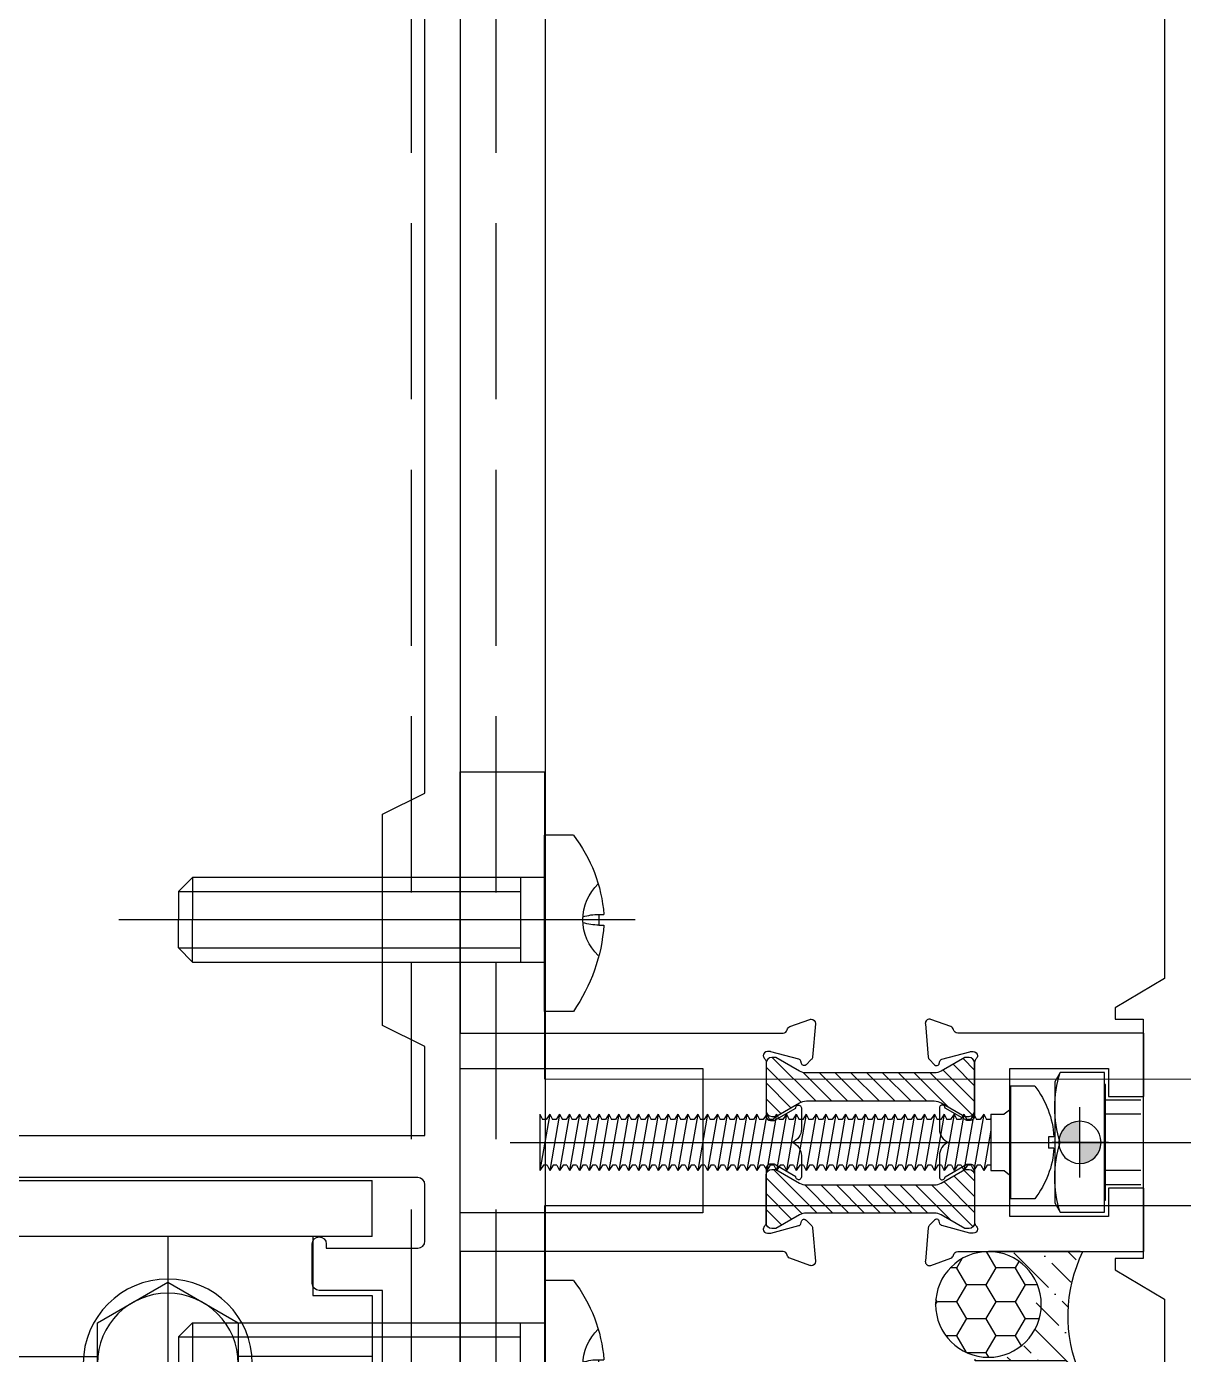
# Model space of a CAD drawing. Extents: x -8792 to 174344, y -43961 to 62816.
# Drawn here: x 95410.1 to 95492.2, y -10266.9 to -10172.6 of the extents above; entities that cross this region are included whole.
import ezdxf
from ezdxf.xclip import XClip

# ---------------------------------------------------------------- set-up
doc = ezdxf.new("R2010")
doc.units = 0
doc.header["$LTSCALE"] = 50
doc.header["$XCLIPFRAME"] = 0
for name, pattern in [('DASH', [0.35, 0.25, -0.1]), ('DOT2', [0.125, 0, -0.125]), ('HIDDEN', [0.375, 0.25, -0.125]), ('JIS_08_15', [17.25, 15, -0.75, 0.75, -0.75])]:
    doc.linetypes.add(name, pattern=pattern)
for name, color, linetype in [('#分隔线', 1, 'JIS_08_15'), ('#标注', 1, 'Continuous'), ('#胶', 95, 'Continuous'), ('#虚线', 8, 'HIDDEN'), ('#配件', 11, 'Continuous'), ('#铝型材', 3, 'Continuous'), ('1', 1, 'Continuous'), ('A-FLOR-OTLN', 4, 'DOT2'), ('FIN', 3, 'Continuous'), ('sealant', 133, 'Continuous'), ('TWES', 2, 'Continuous'), ('XC', 3, 'Continuous'), ('ZT3_辅材--五金件-------------JD', 13, 'Continuous'), ('吊顶', 7, 'Continuous')]:
    doc.layers.add(name, color=color, linetype=linetype)

# ---------------------------------------------------------------- blocks, each defined once
blk = doc.blocks.new('A$Cbd8d7c8c')
at = {"layer": 'A-FLOR-OTLN', "color": 8}
blk.add_lwpolyline([(-22721.24937731028, -15689.86968211655), (-43719.41647269274, -33393.16188598087, 0.413755730742382), (-43991.60535459826, -36560.98194338084, 0.1896724665796431), (122158.1740942716, -126683.0426204044, 0.414786072981368), (124666.0152100509, -124719.4948140864), (133885.1673546026, -48361.88285301649, 0.379931253570586), (116453.2507597166, -23207.94787260017, 0.2364517045148016)], format="xyb", dxfattribs=at)
at = {"layer": '吊顶', "const_width": 3}
blk.add_lwpolyline([(36525.16269515478, -42886.23891143122, 0.056654023901928), (31389.80361110461, -41079.322920529), (30859.08537955373, -40957.77536884585, -0.1125361045485018), (21289.4537036519, -36343.71662567847, -0.0289167358602449), (3039.011338204145, -19971.01165417739, 0.4135317777718731), (-633.6185435920488, -19953.37917324936), (-31397.94016679469, -50352.84389940772, 0.4147813061863365), (-31416.3285705545, -54033.31448566628, 0.1704916733923174), (123964.2830003048, -129414.7104053417, 0.4125640170375961), (126841.1750901889, -127143.2247624403), (136317.5030562885, -48655.55449670245, 1.269194860891986), (87076.80076918215, -54393.31561949174)], format="xyb", dxfattribs=at)
blk = doc.blocks.new('DDGF')
at = {"layer": '#分隔线', "ltscale": 0.3}
for p, q in [((-10.41709137859289, 15.79999999993015), (26.22810742893489, 15.79999999993015)), ((-10.41709137859289, -15.79980105068535), (26.22810742893489, -15.79980105068535))]:
    blk.add_line(p, q, dxfattribs=at)
at = {"layer": '#配件', "linetype": 'ByBlock'}
for p, q in [((-6.039747295231791, 21.79999999993015), (-4, 21.79999999993015)), ((-4, 9.300136526726419), (-4, 21.79999999993015)), ((-3.961517341871513, 18.7984127230593), (21, 18.7984127230593)), ((-2.277831430081278, 18.7984127230593), (-2.277831430081278, 12.79999999993015)), ((21, 18.7984127230593), (21, 15.79999999993015)), ((21, 18.7984127230593), (22, 17.79999999993015)), ((22, 17.79999999993015), (-2.277831430081278, 17.79999999993015)), ((22, 17.79999999993015), (22, 15.79999999993015)), ((-7.851229960360797, 16.1774081599433), (-8.203648074879311, 16.1774081599433)), ((-7.851229960360797, 16.1774081599433), (-7.851229960360797, 15.422591839917)), ((-7.851229960360797, 15.422591839917), (-8.203648074879311, 15.422591839917)), ((21, 12.801587276801), (21, 15.79999999993015)), ((22, 13.79999999993015), (22, 15.79999999993015)), ((22, 13.79999999993015), (-2.277831430081278, 13.79999999993015)), ((21, 12.801587276801), (22, 13.79999999993015)), ((20.98599567537894, 12.79999999993015), (-4, 12.79999999993015)), ((-6.039747295231791, 9.300136526726419), (-4, 9.300136526726419)), ((-6.039747295231791, -9.799801050685346), (-4, -9.799801050685346)), ((-4, -9.799801050685346), (-4, -21.79980105068535)), ((20.98599567537894, -12.79980105068535), (-4, -12.79980105068535)), ((-2.277831430081278, -18.7982137738145), (-2.277831430081278, -12.79980105068535)), ((21, -12.8013883275562), (21, -15.79980105068535)), ((21, -12.8013883275562), (22, -13.79980105068535)), ((22, -13.79980105068535), (-2.277831430081278, -13.79980105068535)), ((22, -13.79980105068535), (22, -15.79980105068535)), ((-7.851229960360797, -15.4223928906722), (-8.203648074879311, -15.4223928906722)), ((-7.851229960360797, -16.17720921069849), (-7.851229960360797, -15.4223928906722)), ((21, -18.7982137738145), (21, -15.79980105068535)), ((22, -17.79980105068535), (22, -15.79980105068535)), ((-7.851229960360797, -16.17720921069849), (-8.203648074879311, -16.17720921069849)), ((22, -17.79980105068535), (-2.277831430081278, -17.79980105068535)), ((21, -18.7982137738145), (22, -17.79980105068535)), ((-3.961517341871513, -18.7982137738145), (21, -18.7982137738145)), ((-6.039747295231791, -21.79980105068535), (-4, -21.79980105068535))]:
    blk.add_line(p, q, dxfattribs=at)
for centre, radius, start, end in [((2.330552405852359, 15.35092777968384), 10.56657227238094, 142.3867952121227, 175.5139421238605), ((-10.227652723348, 15.79999999993015), 3.512367508902334, 313.6364720930283, 46.36352790697178), ((-7.790593046171125, 12.77943175466498), 3.398517395292886, 71.66108498292938, 91.02233510181463), ((4.005549523091759, 16.29414240346523), 12.24026578026515, 184.0831189443813, 214.8474421694925), ((-7.790593046171125, 18.82056824519532), 3.398517395292886, 268.9776648981854, 288.3389150170706), ((2.330552405852359, -16.24887327093165), 10.56657227238371, 142.3867952079543, 175.5139421238605), ((-10.227652723348, -15.79980105068535), 3.512367508902334, 313.6364720889165, 46.36352791108349), ((-7.790593046171125, -18.82036929595051), 3.398517395292886, 71.66108498292938, 91.02233510181463), ((-7.790593046171125, -12.77923280542018), 3.398517395292886, 268.9776648981854, 288.3389150170706), ((2.330552405852359, -15.35072883043904), 10.56657227238094, 184.4860578761395, 217.6132047920457)]:
    blk.add_arc(centre, radius, start, end, dxfattribs=at)
at = {"layer": '#铝型材'}
blk.add_lwpolyline([(-63.84320869192015, -4.499834860413102), (-4, -4.499924916046439), (-4, -26.29999999993015), (2, -26.29999999993015), (2, 26.29999999993015), (-3.999999999970896, 26.29999999993015), (-4, 4.500219188194023), (-63.84320869192015, 4.499978599284077, 0.9999999999999999), (-65.84320869192015, 4.499978596024448), (-80.49155831732787, 4.499978590203682), (-80.99155810265802, 3.999978804873535), (-81.49155789404176, 4.499978596257279), (-91.68093882525864, 4.499978698702762, 0.9999998803250563), (-93.68093882525864, 4.499978735955665), (-99.37081865199434, 4.499978866515448, 0.4142135114488406), (-100.3708186580479, 3.499979046318913), (-100.3708196655352, -3.499999737920007, 0.4142136133911187), (-99.3708196713269, -4.499999917898094), (-93.68093882525864, -4.500000045954948, 0.9999992250235028), (-91.68093882525864, -4.500000082509359), (-81.49155809689546, -4.500000183092197), (-80.99155810265802, -4.000000188912963), (-80.49155810265802, -4.500000188912963), (-65.84320869192015, -4.500000182160875, 0.9999991083754476), (-63.84320869192015, -4.500000179599738)], format="xyb", dxfattribs=at)
blk = doc.blocks.new('螺栓M6-俯')
at = {"layer": '#分隔线', "ltscale": 0.6}
for p, q in [((0, 9.002064453236017), (0, -9.002064453236017)), ((11.76553557382431, 0), (-11.76553557382431, 0))]:
    blk.add_line(p, q, dxfattribs=at)
at = {"layer": '#配件'}
blk.add_lwpolyline([(-5, -2.886751345948142), (0, -5.773502691896283), (5, -2.886751345948142), (5, 2.886751345948142), (0, 5.773502691896283), (-5, 2.886751345948142)], close=True, dxfattribs=at)
for radius in [6, 5]:
    blk.add_circle((0, 0), radius, dxfattribs=at)
blk = doc.blocks.new('DSGFCV')
at = {"layer": '#配件'}
for p, q in [((-114.1806975508807, -12.50000000008731), (-104.6801975509152, -12.50000000008731)), ((-63.06922914700408, -12.50000000008731), (-94.68019755091518, -12.50000000008731)), ((-19.5, -12.5), (-51.1109684039111, -12.50000000005821)), ((0.0004999999946448952, -12.5), (-9.5, -12.5)), ((-114.1806975508807, -13.50000000008731), (-104.6801975509152, -13.50000000008731)), ((-63.06922914700408, -13.50000000008731), (-94.68019755091518, -13.50000000008731)), ((-19.5, -13.5), (-51.1109684039111, -13.50000000005821)), ((0.0004999999946448952, -13.5), (-9.5, -13.5)), ((-109.980197550889, -17.82530503824819), (-114.1801975508861, -17.82530503824819)), ((-109.980197550889, -22.02530503828893), (-109.980197550889, -17.82530503824819)), ((-4.19999999999709, -17.82530503816088), (-4.19999999999709, -22.02530503820162)), ((-4.19999999999709, -17.82530503816088), (0, -17.82530503816088))]:
    blk.add_line(p, q, dxfattribs=at)
for points in [[(0, -17.82530503816088), (0, 0), (-114.1801975508861, 0)], [(-114.1801975508861, -17.82530503824819), (-114.1801975508861, -8.731149137020111e-11), (-114.1801975508861, -8.731149137020111e-11)], [(-114.1801975508861, -2.000000000087311), (-90.18019755090063, -2.000000000087311)], [(0, -2), (-90.18019755090063, -2.000000000087311)], [(-114.1801975508861, -22.02530503828893), (-114.1801975508861, -22.02530503828893), (-114.1801975508861, -26.00000000008731), (-114.1801975508861, -26.00000000008731)], [(-114.1801975508861, -22.02530503828893), (0, -22.02530503820162), (0, -26), (-114.1801975508861, -26.00000000008731)]]:
    blk.add_lwpolyline(points, dxfattribs=at)
at = {"layer": '#配件', "xscale": -1, "rotation": 180}
for p in [(-99.68019755091518, -13.00000000008731), (-57.09009877545759, -13.00000000008731), (-14.5, -13)]:
    blk.add_blockref('螺栓M6-俯', p, dxfattribs=at)
blk = doc.blocks.new('DSFF')
at = {"layer": 'FIN', "ltscale": 10}
for points in [[(5.499999999956344, -88.42480105027789), (5.499999999956344, -75.62484216643497), (9.999999999956344, -75.62484216643497, 0.4142135623645707), (10.49999999995634, -75.12484216646408), (10.49999999994179, -72.32484216641751, 0.4142135623645707), (9.999999999956344, -71.82484216641751, 0.414213562373095), (9.499999999956344, -72.32484216641751), (9.499999999956344, -72.62484216640587), (2.999999999956344, -72.62484216640587, -0.414213562373095), (2.499999999956344, -72.12484216646408), (2.499999999956344, -68.12484216640587, -0.414213562373095), (2.999999999956344, -67.62484216640587), (120.4800032946659, -67.62484216634766, -0.4142135624071923)], [(-1.455191522836685e-11, 57.37500000005821), (0, -57.37500000005821), (-19.11996963314596, -57.37499999906868), (-21.91996963314887, -57.37499999906868), (-22.91996963314887, -57.37499999906868, -0.3595082375306073), (-23.21455300525122, -57.13175065437099, 0.2637246696226301), (-23.40653033436683, -56.90659352345392), (-24.81736359016213, -56.39309221282019, 0.0874886635184382), (-24.91996963314887, -56.37499999906868, 0.414213562373095), (-25.21996963313723, -56.67499999905704, 0.02182007762175691), (-25.21882804257621, -56.70114672189811), (-25.01187043768005, -59.06668297055876, 0.1763269807040197), (-24.92514406259579, -59.25266828210442), (-24.56139098938729, -59.61642135531292, 0.198912367390735), (-24.41996963314887, -59.67499999905704, 0.06554346282182352), (-24.36820582412474, -59.66818516433705, 0.2679491924250387), (-24.22678446788632, -59.52676380809862), (-24.18148500628013, -59.35770391576807, -0.2679491924250387), (-24.0400636500417, -59.21628255952965), (-22.05811959739367, -58.68522225116612, -0.06554346281619604), (-21.98047388387204, -58.67499999905704), (-21.81996963314305, -58.67499999905704, -0.4142135623588878), (-21.51996963315469, -58.9749999990745, -0.2134217652843557), (-21.6199696331314, -59.19860679682461, 0.2134217652853533), (-21.71996963313723, -59.42221359457471), (-21.71996963313723, -63.27499999906286, -0.414213562373095), (-22.01996963315469, -63.57499999908032), (-22.2799696331349, -63.57499999908032), (-23.8202568544948, -62.68571475718636, 1.027165363711036), (-24.21996963313723, -62.67499999905704), (-24.21996963310812, -64.18699128439766, 0.3139551163478022), (-23.566581294348, -65.12499999502324, 0.3139551185509427), (-24.21996963313723, -66.06300871373969), (-24.21996963315178, -67.57499999908032, 1.027165363711036), (-23.82025685448025, -67.564285240951), (-22.2799696331349, -66.67499999908614), (-22.01996963315469, -66.67499999905704, -0.4142135623873021), (-21.71996963313723, -66.9749999990745), (-21.71996963312267, -70.82778640356264, 0.2134217652918106), (-21.6199696331314, -71.05139320134185, -0.2134217652843557), (-21.51996963315469, -71.27499999909196, -0.414213562373095), (-21.81996963314305, -71.57499999908032), (-21.98047388387204, -71.57499999908032, -0.06554346281619593), (-22.05811959739367, -71.56477774697123), (-24.0400636500417, -71.03371743860771, -0.2679491924250388), (-24.18148500628013, -70.89229608236928), (-24.22678446788632, -70.72323619006784, 0.2679491924250387), (-24.36820582412474, -70.58181483382941, 0.06554346281684374), (-24.41996963314887, -70.57499999908032, 0.1989123673741194), (-24.56139098938729, -70.63357864285354), (-24.92514406258124, -70.99733171603293, 0.1763269807040198), (-25.01187043766549, -71.1833170275786), (-25.21882804257621, -73.54885327623924, 0.02182007762175691), (-25.21996963313723, -73.57499999908032, 0.414213562373095), (-24.91996963314887, -73.87499999906868, 0.08748866351843809), (-24.81736359016213, -73.85690778531716), (-23.40653033436683, -73.34340647468343, 0.2637246696226303), (-23.21455300525122, -73.11824934376637, -0.3595082375306073), (-22.91996963314887, -72.87499999906868), (-21.91996963314887, -72.87499999906868), (-19.1199696331023, -72.87499999906868), (0, -72.8750000000291), (1.455191522836685e-11, -86.92499999896972)]]:
    blk.add_lwpolyline(points, format="xyb", dxfattribs=at)
blk.add_lwpolyline([(2.499999999956344, 40.33060855680378), (5.499999999956344, 41.8249999996624), (5.499999999956344, 56.8249999996624), (2.499999999941792, 58.31939144263742), (2.499999999941792, 64.62499999906868), (120.9800032946659, 64.62499999906868), (120.9800032946659, -64.62499999906868), (2.499999999956344, -64.62499999906868), (2.499999999956344, -58.31939144263742), (5.499999999956344, -56.8249999996624), (5.499999999956344, -41.8249999996624), (2.499999999956344, -40.33060855680378)], close=True, dxfattribs=at)
at = {"layer": 'XC'}
blk.add_lwpolyline([(0, -59.8750000000291), (-17.21996963313723, -59.87499999909778), (-17.21996963313723, -65.12499999906868), (-17.21996963313723, -70.12499999906868), (0, -70.1250000000291)], close=True, dxfattribs=at)
blk = doc.blocks.new('ZT_盘头自攻_ST4.8x38')
at = {"layer": '#分隔线', "ltscale": 0.6}
blk.add_line((35.5, 7.275957614183426e-12), (-6.600000000005821, 7.275957614183426e-12), dxfattribs=at)
at = {"layer": '#配件', "linetype": 'ByBlock'}
for p, q in [((-1.723475382983452, 4.000000000007276), (0, 4.000000000007276)), ((0, 4.000000000007276), (0, -3.999999999992724)), ((0.07643568961066194, 2.289943386735104), (0.4454545454500476, 2.000000000007276)), ((1.399999999994179, 2.000000000007276), (0.4454545454500476, 2.000000000007276)), ((1.399999999994179, 2.000000000007276), (1.399999999994179, -1.999999999992724)), ((1.899999999994179, 2.000000000007276), (1.70569867255108, 1.621000000006461)), ((1.899999999994179, 2.000000000007276), (2.599999999991269, -2)), ((1.899999999994179, 2.000000000007276), (2.144784865929978, 1.620999999999185)), ((2.599999999991269, 2), (2.405698672548169, 1.621000000006461)), ((2.599999999991269, 2), (3.299999999988358, -1.999999999992724)), ((2.599999999991269, 2), (2.84478486594162, 1.620999999999185)), ((3.299999999988358, 2.000000000007276), (3.105698672545259, 1.620999999999185)), ((3.299999999988358, 2.000000000007276), (4, -1.999999999992724)), ((3.299999999988358, 2.000000000007276), (3.544784865938709, 1.620999999999185)), ((4, 2.000000000007276), (3.805698672542349, 1.621000000006461)), ((4, 2.000000000007276), (4.69999999999709, -2)), ((4, 2.000000000007276), (4.244784865935799, 1.621000000006461)), ((4.69999999999709, 2.000000000007276), (4.50569867255399, 1.621000000006461)), ((4.69999999999709, 2.000000000007276), (5.399999999994179, -2)), ((4.69999999999709, 2.000000000007276), (4.944784865932888, 1.621000000006461)), ((5.399999999994179, 2.000000000007276), (5.20569867255108, 1.620999999999185)), ((5.399999999994179, 2.000000000007276), (6.099999999991269, -1.999999999992724)), ((5.399999999994179, 2.000000000007276), (5.644784865929978, 1.620999999999185)), ((6.099999999991269, 2), (5.905698672548169, 1.620999999999185)), ((6.099999999991269, 2), (6.799999999988358, -1.999999999992724)), ((6.099999999991269, 2), (6.34478486594162, 1.620999999999185)), ((6.799999999988358, 2.000000000007276), (6.605698672545259, 1.620999999999185)), ((6.799999999988358, 2.000000000007276), (7.5, -1.999999999992724)), ((6.799999999988358, 2.000000000007276), (7.044784865938709, 1.621000000006461)), ((7.5, 2.000000000007276), (7.305698672542349, 1.621000000006461)), ((7.5, 2.000000000007276), (8.19999999999709, -2)), ((7.5, 2.000000000007276), (7.744784865935799, 1.621000000006461)), ((8.199999999982538, 2.000000000007276), (8.00569867255399, 1.621000000006461)), ((8.199999999982538, 2.000000000007276), (8.89999999999418, -2)), ((8.199999999982538, 2.000000000007276), (8.444784865932888, 1.621000000006461)), ((8.89999999999418, 2.000000000007276), (8.70569867255108, 1.620999999999185)), ((8.89999999999418, 2.000000000007276), (9.599999999991269, -1.999999999992724)), ((8.89999999999418, 2.000000000007276), (9.144784865929978, 1.621000000006461)), ((9.599999999991269, 2), (9.40569867254817, 1.620999999999185)), ((9.599999999991269, 2), (10.29999999998836, -1.999999999992724)), ((9.599999999991269, 2), (9.84478486594162, 1.620999999999185)), ((10.29999999998836, 2.000000000007276), (10.10569867254526, 1.620999999999185)), ((10.29999999998836, 2.000000000007276), (11, -1.999999999992724)), ((10.29999999998836, 2.000000000007276), (10.54478486593871, 1.621000000006461)), ((11, 2.000000000007276), (10.80569867254235, 1.621000000006461)), ((11, 2.000000000007276), (11.69999999998254, -2)), ((11, 2.000000000007276), (11.2447848659358, 1.620999999999185)), ((11.69999999999709, 2), (11.50569867255399, 1.621000000006461)), ((11.69999999999709, 2), (12.39999999999418, -2)), ((11.69999999999709, 2), (11.94478486594744, 1.620999999999185)), ((12.39999999999418, 2), (12.20569867255108, 1.620999999999185)), ((12.39999999999418, 2), (13.10000000000582, -1.999999999992724)), ((12.39999999999418, 2), (12.64478486592998, 1.621000000006461)), ((13.09999999999127, 2.000000000007276), (12.90569867254817, 1.620999999999185)), ((13.09999999999127, 2.000000000007276), (13.79999999998836, -2)), ((13.09999999999127, 2.000000000007276), (13.34478486594162, 1.620999999999185)), ((13.79999999998836, 2.000000000007276), (13.60569867254526, 1.621000000006461)), ((13.79999999998836, 2.000000000007276), (14.5, -2)), ((13.79999999998836, 2.000000000007276), (14.04478486593871, 1.621000000006461)), ((14.5, 2.000000000007276), (14.30569867254235, 1.620999999999185)), ((14.5, 2.000000000007276), (15.19999999999709, -1.999999999992724)), ((14.5, 2.000000000007276), (14.7447848659358, 1.621000000006461)), ((15.19999999999709, 2.000000000007276), (15.00569867255399, 1.620999999999185)), ((15.19999999999709, 2.000000000007276), (15.89999999999418, -2)), ((15.19999999999709, 2.000000000007276), (15.44478486593289, 1.620999999999185)), ((15.89999999999418, 2), (15.70569867255108, 1.620999999999185)), ((15.89999999999418, 2), (16.59999999999127, -1.999999999992724)), ((15.89999999999418, 2), (16.14478486592998, 1.621000000006461)), ((16.59999999999127, 2.000000000007276), (16.40569867254817, 1.620999999999185)), ((16.59999999999127, 2.000000000007276), (17.29999999998836, -2)), ((16.59999999999127, 2.000000000007276), (16.84478486594162, 1.620999999999185)), ((17.29999999998836, 2.000000000007276), (17.10569867254526, 1.621000000006461)), ((17.29999999998836, 2.000000000007276), (18, -2)), ((17.29999999998836, 2.000000000007276), (17.54478486593871, 1.621000000006461)), ((18, 2.000000000007276), (17.80569867254235, 1.620999999999185)), ((18, 2.000000000007276), (18.69999999999709, -2)), ((18, 2.000000000007276), (18.2447848659358, 1.621000000006461)), ((18.69999999999709, 2), (18.50569867255399, 1.620999999999185)), ((18.69999999999709, 2), (19.39999999999418, -2)), ((18.69999999999709, 2), (18.94478486593289, 1.620999999999185)), ((19.39999999999418, 2), (19.20569867255108, 1.621000000006461)), ((19.39999999999418, 2), (20.09999999999127, -1.999999999992724)), ((19.39999999999418, 2), (19.64478486592998, 1.621000000006461)), ((20.09999999999127, 2.000000000007276), (19.90569867254817, 1.620999999999185)), ((20.09999999999127, 2.000000000007276), (20.79999999998836, -1.999999999992724)), ((20.09999999999127, 2.000000000007276), (20.34478486594162, 1.620999999999185)), ((20.79999999998836, 2.000000000007276), (20.60569867255981, 1.621000000006461)), ((20.79999999998836, 2.000000000007276), (21.5, -2)), ((20.79999999998836, 2.000000000007276), (21.04478486593871, 1.620999999999185)), ((21.5, 2), (21.30569867254235, 1.620999999999185)), ((21.5, 2), (22.19999999999709, -2)), ((21.5, 2), (21.7447848659358, 1.621000000006461)), ((22.19999999999709, 2), (22.00569867255399, 1.620999999999185)), ((22.19999999999709, 2), (22.89999999999418, -2)), ((22.19999999999709, 2), (22.44478486593289, 1.620999999999185)), ((22.89999999999418, 2), (22.70569867255108, 1.621000000006461)), ((22.89999999999418, 2), (23.59999999999127, -2)), ((22.89999999999418, 2), (23.14478486592998, 1.621000000006461)), ((23.59999999999127, 2.000000000007276), (23.40569867254817, 1.620999999999185)), ((23.59999999999127, 2.000000000007276), (24.29999999998836, -2)), ((23.59999999999127, 2.000000000007276), (23.84478486594162, 1.621000000006461)), ((24.29999999998836, 2.000000000007276), (24.10569867255981, 1.620999999999185)), ((24.29999999998836, 2.000000000007276), (25, -2)), ((24.29999999998836, 2.000000000007276), (24.54478486593871, 1.620999999999185)), ((24.99999999998545, 2), (24.80569867254235, 1.620999999999185)), ((25, 2), (24.8056986725569, 1.620999999991909)), ((25, 2), (25.69999999999709, -2)), ((25, 2), (25.24478486595035, 1.620999999991909)), ((25.69999999999709, 2), (25.50569867256854, 1.620999999999185)), ((25.69999999999709, 2), (26.40000000000873, -2.000000000007276)), ((25.69999999999709, 2), (25.94478486594744, 1.620999999991909)), ((26.40000000000873, 1.999999999992724), (26.20569867255108, 1.620999999991909)), ((26.40000000000873, 1.999999999992724), (27.10000000000582, -2.000000000007276)), ((26.40000000000873, 1.999999999992724), (26.64478486594453, 1.620999999999185)), ((27.10000000000582, 1.999999999992724), (26.90569867256272, 1.620999999991909)), ((27.10000000000582, 1.999999999992724), (27.80000000000291, -2.000000000007276)), ((27.10000000000582, 1.999999999992724), (27.34478486594162, 1.620999999991909)), ((27.80000000000291, 1.999999999992724), (27.60569867255981, 1.620999999999185)), ((27.80000000000291, 1.999999999992724), (28.5, -2.000000000007276)), ((27.80000000000291, 1.999999999992724), (28.04478486593871, 1.620999999999185)), ((28.5, 2), (28.3056986725569, 1.620999999991909)), ((28.5, 2), (29.19999999999709, -2.000000000007276)), ((28.5, 2), (28.74478486595035, 1.620999999999185)), ((29.19999999999709, 2), (29.00569867256854, 1.620999999991909)), ((29.19999999999709, 2), (29.90000000000873, -2.000000000007276)), ((29.19999999999709, 2), (29.44478486594744, 1.620999999991909)), ((29.89999999999418, 1.999999999992724), (29.70569867255108, 1.620999999991909)), ((29.90000000000873, 1.999999999985448), (29.70569867255108, 1.620999999984633)), ((29.90000000000873, 1.999999999985448), (30.60000000000582, -2.000000000014552)), ((29.90000000000873, 1.999999999985448), (30.14478486594453, 1.620999999991909)), ((30.60000000000582, 1.999999999985448), (30.40569867256272, 1.620999999984633)), ((30.60000000000582, 1.999999999985448), (31.30000000000291, -2.000000000014552)), ((30.60000000000582, 1.999999999985448), (30.84478486594162, 1.620999999984633)), ((31.30000000000291, 1.999999999985448), (31.10569867255981, 1.620999999991909)), ((31.30000000000291, 1.999999999985448), (32, -2.000000000014552)), ((31.30000000000291, 1.999999999985448), (31.54478486593871, 1.620999999991909)), ((32, 1.999999999992724), (31.8056986725569, 1.620999999984633)), ((32, 1.999999999992724), (32.69999999999709, -2.000000000014552)), ((32, 1.999999999992724), (32.24478486595035, 1.620999999991909)), ((32.69999999999709, 1.999999999992724), (32.50569867256854, 1.620999999984633)), ((32.69999999999709, 1.999999999992724), (33.40000000000873, -2.000000000014552)), ((32.69999999999709, 1.999999999992724), (32.94478486594744, 1.620999999984633)), ((33.39999999999418, 1.999999999985448), (33.20569867255108, 1.620999999984633)), ((33.39999999999418, 1.999999999985448), (33.40000000000873, -2.000000000014552)), ((1.399999999994179, 1.690340333312633), (1.444784865932888, 1.621000000006461)), ((1.444784865932888, 1.621000000006461), (1.70569867255108, 1.621000000006461)), ((2.144784865929978, 1.620999999999185), (2.405698672548169, 1.621000000006461)), ((2.84478486594162, 1.620999999999185), (3.105698672545259, 1.620999999999185)), ((3.544784865938709, 1.620999999999185), (3.805698672542349, 1.621000000006461)), ((4.244784865935799, 1.621000000006461), (4.50569867255399, 1.621000000006461)), ((4.944784865932888, 1.621000000006461), (5.20569867255108, 1.620999999999185)), ((5.644784865929978, 1.620999999999185), (5.905698672548169, 1.620999999999185)), ((6.34478486594162, 1.620999999999185), (6.605698672545259, 1.620999999999185)), ((7.044784865938709, 1.621000000006461), (7.305698672542349, 1.621000000006461)), ((7.744784865935799, 1.621000000006461), (8.00569867255399, 1.621000000006461)), ((8.444784865932888, 1.621000000006461), (8.70569867255108, 1.620999999999185)), ((9.144784865929978, 1.621000000006461), (9.40569867254817, 1.620999999999185)), ((9.84478486594162, 1.620999999999185), (10.10569867254526, 1.620999999999185)), ((10.54478486593871, 1.621000000006461), (10.80569867254235, 1.621000000006461)), ((11.2447848659358, 1.620999999999185), (11.50569867255399, 1.621000000006461)), ((11.94478486594744, 1.620999999999185), (12.20569867255108, 1.620999999999185)), ((12.64478486592998, 1.621000000006461), (12.90569867254817, 1.620999999999185)), ((13.34478486594162, 1.620999999999185), (13.60569867254526, 1.620999999999185)), ((14.04478486593871, 1.621000000006461), (14.30569867254235, 1.620999999999185)), ((14.7447848659358, 1.621000000006461), (15.00569867255399, 1.620999999999185)), ((15.44478486593289, 1.620999999999185), (15.70569867255108, 1.620999999999185)), ((16.14478486592998, 1.621000000006461), (16.40569867254817, 1.620999999999185)), ((16.84478486594162, 1.620999999999185), (17.10569867254526, 1.621000000006461)), ((17.54478486593871, 1.621000000006461), (17.80569867254235, 1.620999999999185)), ((18.2447848659358, 1.621000000006461), (18.50569867255399, 1.620999999999185)), ((18.94478486593289, 1.620999999999185), (19.20569867255108, 1.621000000006461)), ((19.64478486592998, 1.621000000006461), (19.90569867254817, 1.620999999999185)), ((20.34478486594162, 1.620999999999185), (20.60569867255981, 1.621000000006461)), ((21.04478486593871, 1.620999999999185), (21.30569867254235, 1.620999999999185)), ((21.7447848659358, 1.621000000006461), (22.00569867255399, 1.620999999999185)), ((22.44478486593289, 1.620999999999185), (22.70569867255108, 1.621000000006461)), ((23.14478486592998, 1.621000000006461), (23.40569867254817, 1.620999999999185)), ((23.84478486594162, 1.621000000006461), (24.10569867255981, 1.620999999999185)), ((24.54478486593871, 1.620999999999185), (24.80569867254235, 1.620999999999185)), ((25.24478486595035, 1.620999999991909), (25.50569867256854, 1.620999999999185)), ((25.94478486594744, 1.620999999991909), (26.20569867255108, 1.620999999991909)), ((26.64478486594453, 1.620999999999185), (26.90569867256272, 1.620999999991909)), ((27.34478486594162, 1.620999999991909), (27.60569867255981, 1.620999999999185)), ((28.04478486593871, 1.620999999999185), (28.3056986725569, 1.620999999991909)), ((28.74478486595035, 1.620999999999185), (29.00569867256854, 1.620999999991909)), ((29.44478486594744, 1.620999999991909), (29.70569867255108, 1.620999999991909)), ((30.14478486594453, 1.620999999991909), (30.40569867256272, 1.620999999984633)), ((30.84478486594162, 1.620999999984633), (31.10569867255981, 1.620999999991909)), ((31.54478486593871, 1.620999999991909), (31.8056986725569, 1.620999999984633)), ((32.24478486595035, 1.620999999991909), (32.50569867256854, 1.620999999984633)), ((32.94478486594744, 1.620999999984633), (33.20569867255108, 1.620999999984633)), ((-3.087680633325363, 0.4000000000014552), (-2.700000000011642, 0.4000000000087311)), ((-2.700000000011642, 0.4000000000087311), (-2.700000000011642, -0.3999999999869033)), ((1.399999999994179, 0.857142857144936), (1.899999999994179, -2)), ((-3.087680633325363, -0.3999999999941792), (-2.700000000011642, -0.3999999999869033)), ((1.399999999994179, -1.620999999991909), (1.655215134043829, -1.620999999991909)), ((1.655215134043829, -1.620999999991909), (1.899999999994179, -2)), ((2.094301327437279, -1.620999999991909), (1.899999999994179, -2)), ((2.094301327437279, -1.620999999991909), (2.355215134040918, -1.620999999991909)), ((2.35521513405547, -1.620999999991909), (2.599999999991269, -2)), ((2.794301327434368, -1.620999999999185), (2.599999999991269, -2)), ((2.794301327434368, -1.620999999999185), (3.05521513405256, -1.620999999999185)), ((3.05521513405256, -1.620999999999185), (3.299999999988358, -1.999999999992724)), ((3.49430132744601, -1.620999999991909), (3.299999999988358, -1.999999999992724)), ((3.49430132744601, -1.620999999991909), (3.755215134049649, -1.620999999999185)), ((3.755215134049649, -1.620999999999185), (4, -1.999999999992724)), ((4.194301327428548, -1.620999999999185), (4, -1.999999999992724)), ((4.194301327428548, -1.620999999999185), (4.455215134046739, -1.620999999991909)), ((4.455215134046739, -1.620999999991909), (4.69999999999709, -2)), ((4.894301327440189, -1.620999999991909), (4.69999999999709, -2)), ((4.894301327440189, -1.620999999991909), (5.155215134043829, -1.620999999999185)), ((5.155215134043829, -1.620999999999185), (5.399999999994179, -2)), ((5.594301327437279, -1.620999999991909), (5.399999999994179, -2)), ((5.594301327437279, -1.620999999991909), (5.85521513405547, -1.620999999991909)), ((5.85521513405547, -1.620999999999185), (6.099999999991269, -1.999999999992724)), ((6.294301327434368, -1.620999999999185), (6.099999999991269, -1.999999999992724)), ((6.294301327434368, -1.620999999999185), (6.55521513405256, -1.620999999991909)), ((6.55521513405256, -1.620999999991909), (6.799999999988358, -1.999999999992724)), ((6.99430132744601, -1.620999999991909), (6.799999999988358, -1.999999999992724)), ((6.99430132744601, -1.620999999991909), (7.255215134049649, -1.620999999999185)), ((7.255215134049649, -1.620999999999185), (7.5, -1.999999999992724)), ((7.6943013274431, -1.620999999991909), (7.5, -1.999999999992724)), ((7.6943013274431, -1.620999999991909), (7.955215134046739, -1.620999999991909)), ((7.955215134046739, -1.620999999991909), (8.19999999999709, -2)), ((8.39430132744019, -1.620999999999185), (8.19999999999709, -2)), ((8.39430132744019, -1.620999999999185), (8.655215134043829, -1.620999999999185)), ((8.655215134043829, -1.620999999999185), (8.89999999999418, -2)), ((9.094301327437279, -1.620999999991909), (8.89999999999418, -2)), ((9.094301327437279, -1.620999999991909), (9.355215134040918, -1.620999999991909)), ((9.35521513405547, -1.620999999999185), (9.599999999991269, -1.999999999992724)), ((9.794301327434368, -1.620999999999185), (9.599999999991269, -1.999999999992724)), ((9.794301327434368, -1.620999999999185), (10.05521513405256, -1.620999999991909)), ((10.05521513405256, -1.620999999991909), (10.29999999998836, -1.999999999992724)), ((10.49430132743146, -1.620999999991909), (10.29999999998836, -1.999999999992724)), ((10.49430132743146, -1.620999999991909), (10.75521513404965, -1.620999999999185)), ((10.75521513404965, -1.620999999999185), (11, -1.999999999992724)), ((11.1943013274431, -1.620999999991909), (11, -1.999999999992724)), ((11.1943013274431, -1.620999999991909), (11.45521513404674, -1.620999999991909)), ((11.45521513404674, -1.620999999991909), (11.69999999998254, -2)), ((11.89430132744019, -1.620999999999185), (11.69999999999709, -2)), ((11.89430132744019, -1.620999999999185), (12.15521513405838, -1.620999999991909)), ((12.15521513405838, -1.620999999991909), (12.39999999999418, -2)), ((12.59430132743728, -1.620999999991909), (12.39999999999418, -2)), ((12.59430132743728, -1.620999999991909), (12.85521513404092, -1.620999999991909)), ((12.85521513405547, -1.620999999999185), (13.10000000000582, -1.999999999992724)), ((13.29430132743437, -1.620999999999185), (13.10000000000582, -1.999999999992724)), ((13.29430132743437, -1.620999999991909), (13.55521513405256, -1.620999999991909)), ((13.55521513405256, -1.620999999991909), (13.79999999998836, -2)), ((13.99430132743146, -1.620999999991909), (13.79999999998836, -2)), ((13.99430132743146, -1.620999999991909), (14.25521513404965, -1.620999999999185)), ((14.25521513404965, -1.620999999999185), (14.5, -2)), ((14.6943013274431, -1.620999999991909), (14.5, -2)), ((14.6943013274431, -1.620999999991909), (14.95521513404674, -1.620999999999185)), ((14.95521513404674, -1.620999999999185), (15.19999999999709, -1.999999999992724)), ((15.39430132744019, -1.620999999999185), (15.19999999999709, -2)), ((15.39430132744019, -1.620999999991909), (15.65521513405838, -1.620999999991909)), ((15.65521513405838, -1.620999999991909), (15.89999999999418, -2)), ((16.09430132743728, -1.620999999991909), (15.89999999999418, -2)), ((16.09430132743728, -1.620999999991909), (16.35521513404092, -1.620999999991909)), ((16.35521513405547, -1.620999999999185), (16.59999999999127, -1.999999999992724)), ((16.79430132743437, -1.620999999991909), (16.59999999999127, -1.999999999992724)), ((16.79430132743437, -1.620999999991909), (17.05521513405256, -1.620999999991909)), ((17.05521513405256, -1.620999999991909), (17.29999999998836, -2)), ((17.49430132743146, -1.620999999991909), (17.29999999998836, -2)), ((17.49430132743146, -1.620999999991909), (17.75521513404965, -1.620999999991909)), ((17.75521513404965, -1.620999999991909), (18, -2)), ((18.1943013274431, -1.620999999999185), (18, -2)), ((18.1943013274431, -1.620999999999185), (18.45521513404674, -1.620999999999185)), ((18.45521513404674, -1.620999999999185), (18.69999999999709, -2)), ((18.89430132744019, -1.620999999999185), (18.69999999999709, -2)), ((18.89430132744019, -1.620999999991909), (19.15521513405838, -1.620999999991909)), ((19.15521513405838, -1.620999999991909), (19.39999999999418, -2)), ((19.59430132743728, -1.620999999991909), (19.39999999999418, -2)), ((19.59430132743728, -1.620999999991909), (19.85521513404092, -1.620999999991909)), ((19.85521513404092, -1.620999999999185), (20.09999999999127, -1.999999999992724)), ((20.29430132743437, -1.620999999991909), (20.09999999999127, -1.999999999992724)), ((20.29430132743437, -1.620999999991909), (20.55521513405256, -1.620999999991909)), ((20.55521513405256, -1.620999999991909), (20.79999999998836, -1.999999999992724)), ((20.99430132743146, -1.620999999999185), (20.79999999998836, -1.999999999992724)), ((20.99430132743146, -1.620999999999185), (21.25521513404965, -1.620999999991909)), ((21.25521513404965, -1.620999999991909), (21.5, -2)), ((21.6943013274431, -1.620999999999185), (21.5, -2)), ((21.6943013274431, -1.620999999999185), (21.95521513404674, -1.620999999999185)), ((21.95521513404674, -1.620999999999185), (22.19999999999709, -2)), ((22.39430132744019, -1.620999999991909), (22.19999999999709, -2)), ((22.39430132744019, -1.620999999991909), (22.65521513405838, -1.620999999991909)), ((22.65521513405838, -1.620999999991909), (22.89999999999418, -2)), ((23.09430132743728, -1.620999999991909), (22.89999999999418, -2)), ((23.09430132743728, -1.620999999991909), (23.35521513404092, -1.620999999999185)), ((23.35521513405547, -1.620999999991909), (23.59999999999127, -2)), ((23.79430132743437, -1.620999999991909), (23.59999999999127, -2)), ((23.79430132743437, -1.620999999991909), (24.05521513405256, -1.620999999999185)), ((24.05521513405256, -1.620999999999185), (24.29999999998836, -2)), ((24.49430132743146, -1.621000000006461), (24.29999999998836, -2)), ((24.49430132743146, -1.621000000006461), (24.75521513404965, -1.620999999999185)), ((24.75521513404965, -1.620999999999185), (25, -2)), ((25.1943013274431, -1.620999999999185), (25, -2)), ((25.1943013274431, -1.620999999999185), (25.45521513406129, -1.620999999999185)), ((25.45521513406129, -1.620999999999185), (25.69999999999709, -2)), ((25.89430132744019, -1.621000000006461), (25.69999999999709, -2)), ((25.89430132744019, -1.621000000006461), (26.15521513405838, -1.620999999999185)), ((26.15521513405838, -1.620999999999185), (26.40000000000873, -2.000000000007276)), ((26.59430132745183, -1.621000000006461), (26.40000000000873, -2.000000000007276)), ((26.59430132745183, -1.621000000006461), (26.85521513405547, -1.621000000006461)), ((26.85521513405547, -1.621000000006461), (27.10000000000582, -2.000000000007276)), ((27.29430132744892, -1.620999999999185), (27.10000000000582, -2.000000000007276)), ((27.29430132744892, -1.620999999999185), (27.55521513406711, -1.620999999999185)), ((27.55521513406711, -1.620999999999185), (27.80000000000291, -2.000000000007276)), ((27.99430132744601, -1.620999999999185), (27.80000000000291, -2.000000000007276)), ((27.99430132744601, -1.620999999999185), (28.25521513404965, -1.621000000006461)), ((28.2552151340642, -1.620999999999185), (28.5, -2.000000000007276)), ((28.6943013274431, -1.620999999999185), (28.5, -2.000000000007276)), ((28.6943013274431, -1.620999999999185), (28.95521513406129, -1.621000000006461)), ((28.95521513406129, -1.621000000006461), (29.19999999999709, -2.000000000007276)), ((29.39430132744019, -1.621000000013737), (29.19999999999709, -2.000000000007276)), ((29.39430132744019, -1.621000000013737), (29.65521513405838, -1.621000000006461)), ((29.65521513405838, -1.621000000006461), (29.90000000000873, -2.000000000007276)), ((29.65521513405838, -1.621000000006461), (29.90000000000873, -2.000000000014552)), ((30.09430132745183, -1.621000000013737), (29.90000000000873, -2.000000000014552)), ((30.09430132745183, -1.621000000013737), (30.35521513405547, -1.621000000013737)), ((30.35521513405547, -1.621000000013737), (30.60000000000582, -2.000000000014552)), ((30.79430132744892, -1.621000000006461), (30.60000000000582, -2.000000000014552)), ((30.79430132744892, -1.621000000006461), (31.05521513406711, -1.621000000006461)), ((31.05521513406711, -1.621000000006461), (31.30000000000291, -2.000000000014552)), ((31.49430132744601, -1.621000000006461), (31.30000000000291, -2.000000000014552)), ((31.49430132744601, -1.621000000006461), (31.75521513404965, -1.621000000013737)), ((31.7552151340642, -1.621000000006461), (32, -2.000000000014552)), ((32.1943013274431, -1.621000000006461), (32, -2.000000000014552)), ((32.1943013274431, -1.621000000006461), (32.45521513406129, -1.621000000013737)), ((32.45521513406129, -1.621000000013737), (32.69999999999709, -2.000000000014552)), ((32.89430132744019, -1.621000000021013), (32.69999999999709, -2.000000000014552)), ((32.89430132744019, -1.621000000021013), (33.15521513405838, -1.621000000013737)), ((33.15521513405838, -1.621000000013737), (33.40000000000873, -2.000000000014552)), ((0.4454545454500476, -1.999999999992724), (0.07643568961066194, -2.289943386727828)), ((1.399999999994179, -1.999999999992724), (0.4454545454500476, -1.999999999992724)), ((-1.723475382983452, -3.999999999992724), (0, -3.999999999992724))]:
    blk.add_line(p, q, dxfattribs=at)
at = {"layer": '#配件', "color": 1, "linetype": 'ByBlock', "extrusion": (0, 0, -1)}
blk.add_line((-6.95840992371086, -6.548361852765083e-11), (-2.95840992371086, -6.548361852765083e-11), dxfattribs=at)
at = {"layer": '#配件', "color": 1, "linetype": 'ByBlock'}
blk.add_line((-3.537230267669656, -6.548361852765083e-11), (-6.683379556823638, -5.820766091346741e-11), dxfattribs=at)
at = {"layer": '#配件', "linetype": 'ByBlock'}
for centre, radius, start, end in [((3.399999999994179, 7.275957614183426e-12), 6.5, 142.0201275552121, 176.4718766587809), ((0.1999999999970896, 2.447207054508908), 0.2, 180, 231.8427734126602), ((3.399999999994179, 7.275957614183426e-12), 6.5, 183.5281233412191, 217.9798724447879), ((0.1999999999825377, -2.447207054494356), 0.2, 128.1572265873398, 180)]:
    blk.add_arc(centre, radius, start, end, dxfattribs=at)
blk = doc.blocks.new('SF')
at = {"layer": 'ZT3_辅材--五金件-------------JD', "xscale": -1, "rotation": 270}
blk.add_blockref('ZT_盘头自攻_ST4.8x38', (-20206.4921984633, -10009.32035422448), dxfattribs=at)
blk = doc.blocks.new('ertrteyrtuty')
at = {"layer": '#胶'}
h = blk.add_hatch(dxfattribs=at)
h.set_pattern_fill('ANSI36', color=256, scale=0.875, style=0)
h.set_pattern_definition([(45, (12934.78407003066, -7990.727673825668), (0.7366616349314545, 2.701092661415331), [3.472656250000001, -0.69453125, 0, -0.69453125])])
edge = h.paths.add_edge_path()
edge.add_line((5146.075429830234, -1039.697711092678), (5139.555613222867, -1039.697711091635))
edge.add_arc((5129.062989016864, -1044.072750549196), 11.36820711384803, 337.3656537826458, 382.6343462138716, ccw=False)
edge.add_line((5139.55561322259, -1048.447790007394), (5140.555613222328, -1047.447790007657))
edge.add_line((5140.555613222328, -1047.44779000766), (5143.930613222779, -1047.447790007661))
edge.add_line((5143.930613222779, -1047.44779000766), (5146.075429829507, -1047.447790007661))
edge.add_arc((5146.075429829536, -1043.947790007256), 3.500000000403816, 179.9999999999171, 269.9999999995002, ccw=False)
edge.add_arc((5147.746304035914, -1044.639888764628), 5.216985791849917, 108.679603844078, 172.37652056383, ccw=False)
at = {"layer": '#配件'}
h = blk.add_hatch(dxfattribs=at)
h.set_pattern_fill('HONEY', color=256, scale=0.875, style=0)
h.set_pattern_definition([(0, (12935.28407003066, -7990.727673825668), (2.08359375, 1.202963125), [1.3890625, -2.778125]), (120, (12935.28407003066, -7990.727673825668), (-2.083593501065915, 1.202963556166484), [1.389062499999999, -2.778124999999998]), (59.99999999999999, (12935.28407003066, -7990.727673825668), (2.489340851785649e-07, 2.405926681166483), [-2.778125, 1.3890625])])
edge = h.paths.add_edge_path()
edge.add_arc((5146.075429829536, -1043.447790007252), 3.750078914570622, 89.99999999997658, 449.9999999999766, ccw=False)
at = {"layer": '#胶'}
for points in [[(5139.555613222648, -1039.69771109163), (5146.07542982942, -1039.697711092682)], [(5139.555613222619, -1048.447790007336), (5140.555613222357, -1047.447790007602), (5143.930613222808, -1047.447790007602), (5143.930613222808, -1047.447790007602), (5147.010613222825, -1047.447790007602), (5147.010613222825, -1047.447790007602), (5147.010613222825, -1047.320538444881)]]:
    blk.add_lwpolyline(points, dxfattribs=at)
blk.add_arc((5130.00753249001, -1044.278045871117), 10.418858470966, 336.408616017603, 26.07961500403952, dxfattribs=at)
at = {"layer": '#配件'}
blk.add_circle((5146.075429829536, -1043.447790007252), 3.750078914570622, dxfattribs=at)
blk = doc.blocks.new('center')
at = {"layer": 'TWES'}
h = blk.add_hatch(color=7, dxfattribs=at)
h.paths.add_polyline_path([(0, 1.5, 0.4142135623731483), (-1.5, 0), (0, 0)])
h.paths.add_polyline_path([(1.5, 0), (0, 0), (0, -1.5, 0.4142135623730951)])
at = {"layer": '1', "ltscale": 0.1}
for p, q in [((0, 2.5), (0, -2.5)), ((2.5, 0), (-2.5, 0))]:
    blk.add_line(p, q, dxfattribs=at)
blk.add_circle((0, 0), 1.5, dxfattribs=at)
blk = doc.blocks.new('truytiuuyiyuo')
at = {"layer": '#配件', "linetype": 'HIDDEN', "ltscale": 5}
for p, q in [((-5740.624802994629, -6737.965118898021), (-5740.624802994629, -6761.592414459956)), ((-5740.624802994542, -6739.405509250224), (-5740.624802994542, -6742.551658539363)), ((-5743.624802994556, -6745.126632812535), (-5743.624802994556, -6742.626632812535)), ((-5742.624802994556, -6745.126632812535), (-5742.624802994556, -6742.626632812535)), ((-5738.624802994556, -6745.126632812535), (-5738.624802994556, -6742.626632812535)), ((-5737.624802994556, -6745.126632812535), (-5737.624802994556, -6742.626632812535)), ((-5741.534872361546, -6749.826658539372), (-5740.784317011596, -6751.426658539378)), ((-5740.38017182317, -6749.826658539372), (-5739.629616473219, -6751.426658539378)), ((-5745.624802994556, -6751.426658539378), (-5746.398305686453, -6751.873240526766)), ((-5746.398305686453, -6751.873240526766), (-5746.398305686453, -6756.180076551987)), ((-5735.624802994556, -6751.426658539378), (-5745.624802994556, -6751.426658539378)), ((-5743.511554340512, -6751.873240526766), (-5743.511554340512, -6756.180076551987)), ((-5737.738051648601, -6751.873240526766), (-5737.738051648601, -6756.180076551987)), ((-5735.624802994556, -6751.426658539378), (-5734.85130030266, -6751.873240526766)), ((-5734.85130030266, -6751.873240526766), (-5734.85130030266, -6756.180076551987)), ((-5745.624802994556, -6756.626658539375), (-5746.398305686453, -6756.180076551987)), ((-5735.624802994556, -6756.626658539375), (-5745.624802994556, -6756.626658539375)), ((-5743.124802994556, -6760.71329011592), (-5743.124802994556, -6756.626658539375)), ((-5738.124802994556, -6760.71329011592), (-5738.124802994556, -6756.626658539375)), ((-5735.624802994556, -6756.626658539375), (-5734.85130030266, -6756.180076551987)), ((-5743.624802994556, -6760.21329011592), (-5737.624802994556, -6760.21329011592))]:
    blk.add_line(p, q, dxfattribs=at)
at = {"layer": '#配件', "linetype": 'HIDDEN', "ltscale": 5, "extrusion": (0, 0, -1)}
blk.add_line((-5740.624802994542, -6742.826688906251), (-5740.624802994542, -6738.826688906251), dxfattribs=at)
at = {"layer": '#配件', "linetype": 'HIDDEN', "ltscale": 5}
for points in [[(-5735.662302994548, -6742.551658539363), (-5745.587302994565, -6742.551658539363), (-5745.587302994565, -6739.405509250224), (-5744.922454060841, -6739.021658539365), (-5736.327151928272, -6739.021658539365), (-5735.662302994548, -6739.405509250224)], [(-5745.274802994565, -6751.426658539378), (-5735.974802994562, -6751.426658539378), (-5735.974802994562, -6749.826658539372), (-5745.274802994565, -6749.826658539372)]]:
    blk.add_lwpolyline(points, close=True, dxfattribs=at)
for points, format in [([(-5735.662302994548, -6739.405509250224, 0.1547005383794456), (-5740.624802994542, -6739.405509250224, 1.166595916620913), (-5740.624802994542, -6739.405509250224, 0.1547005383788273), (-5745.587302994565, -6739.405509250224)], "xyb"), ([(-5748.766293817389, -6752.548504182225, 1, 1, 0), (-5746.398638169907, -6749.926632812741, 1, 1, 0), (-5740.414220582243, -6749.926632812741, 1, 1, 0), (-5734.429802994578, -6749.926632812741, 1, 1, 0), (-5732.062147347096, -6752.548504182225, 0, 0, 0)], "xyseb")]:
    blk.add_lwpolyline(points, format=format, dxfattribs=at)
for points in [[(-5736.524802994565, -6742.551658539363), (-5736.524802994565, -6742.626658539361), (-5744.724802994548, -6742.626658539361), (-5744.724802994548, -6742.551658539363)], [(-5737.624802994556, -6756.626658539375), (-5737.624802994556, -6760.21329011592), (-5738.124802994556, -6760.71329011592), (-5743.124802994556, -6760.71329011592), (-5743.624802994556, -6760.21329011592), (-5743.624802994556, -6756.626658539375)]]:
    blk.add_lwpolyline(points, dxfattribs=at)
for centre, start, end in [((-5746.398305686453, -6760.98007655199), 72.41204622591637, 85.64351788251831), ((-5740.624802994556, -6760.98007655199), 72.41204622591637, 107.5879537740836), ((-5734.85130030266, -6760.98007655199), 94.35648211748169, 107.5879537740836), ((-5746.398305686453, -6747.073240526763), 274.3564821174817, 287.5879537740836), ((-5740.624802994556, -6747.073240526763), 252.4120462259163, 287.5879537740836), ((-5734.85130030266, -6747.073240526763), 252.4120462259163, 265.6435178825183)]:
    blk.add_arc(centre, 9.553418012615037, start, end, dxfattribs=at)
at = {"layer": '#标注'}
blk.add_blockref('center', (-5740.624802994629, -6740.806710769393), dxfattribs=at)
blk = doc.blocks.new('A$C07a9d47b')
at = {"layer": '#配件'}
h = blk.add_hatch(dxfattribs=at)
h.set_pattern_fill('ANSI31', color=256, scale=0.5, style=0)
h.set_pattern_definition([(45, (-129609.9203427627, 169506.9551426095), (-0.561266007566822, 0.5612660075668221), [])])
h.paths.add_polyline_path([(264.6248851790879, -170.0148339941807), (269.4364756878786, -170.0148339941807, -0.1316524975856119), (269.9347963086766, -170.1483586020768), (271.6023814978107, -171.1111393599422), (271.9013738702924, -171.1111393599422, 0.4142135623717461), (272.3000303669396, -170.7124828632805), (272.3000303669396, -167.3239026418596, 0.4142135623730826), (271.9013738702924, -166.9252461451979), (271.6023814978107, -166.9252461451979), (269.9347963086766, -167.8880269030633, -0.1316524975889939), (269.4364756878786, -168.0215515109594), (264.6248851790879, -168.0215515109594), (260.3635850459832, -168.0215515109594, -0.1316524975856119), (259.8652644251852, -167.8880269030633), (258.197679236051, -166.9252461451979), (257.8986868635693, -166.9252461451979, 0.4142135623730826), (257.5000303669221, -167.3239026418596), (257.5000303669221, -170.7124828632805, 0.4142135623730826), (257.8986868635693, -171.1111393599422), (258.197679236051, -171.1111393599422), (259.8652644251852, -170.1483586020768, -0.1316524975889938), (260.3635850459832, -170.0148339941807)])
h.paths.add_polyline_path([(269.4364756878786, -162.0606933696545, -0.1316524975873983), (269.9347963086766, -162.1942179775797), (271.6023814978107, -163.156998735416), (271.9013738702924, -163.156998735416, 0.4142135623730826), (272.3000303669396, -162.7583422387834), (272.3000303669396, -159.3697620173334, 0.4142135623730826), (271.9013738702924, -158.9711055207008), (271.6023814978107, -158.9711055207008), (269.9347963086766, -159.9338862785371, -0.1316524975873983), (269.4364756878786, -160.0674108864623), (264.6248851790879, -160.0674108864623), (260.3635850459832, -160.0674108864623, -0.1316524975873982), (259.8652644251852, -159.9338862785371), (258.197679236051, -158.9711055207008), (257.8986868635693, -158.9711055207008, 0.4142135623730826), (257.5000303669221, -159.3697620173334), (257.5000303669221, -162.7583422387834, 0.4142135623730826), (257.8986868635693, -163.156998735416), (258.197679236051, -163.156998735416), (259.8652644251852, -162.1942179775797, -0.1316524975873983), (260.3635850459832, -162.0606933696545), (264.6248851790879, -162.0606933696545)])
blk.add_lwpolyline([(257.5000303669221, -162.7583422387834), (257.5000303669221, -159.3697620173334, -0.4142135623730825), (257.8986868635693, -158.9711055207008), (258.197679236051, -158.9711055207008), (259.8652644251852, -159.9338862785371, 0.1316524975873982), (260.3635850459832, -160.0674108864623), (264.6248851790879, -160.0674108864623), (269.4364756878786, -160.0674108864623, 0.1316524975873983), (269.9347963086766, -159.9338862785371), (271.6023814978107, -158.9711055207008), (271.9013738702924, -158.9711055207008, -0.4142135623730825), (272.3000303669396, -159.3697620173334), (272.3000303669396, -162.7583422387834, -0.4142135623730825), (271.9013738702924, -163.156998735416), (271.6023814978107, -163.156998735416), (269.9347963086766, -162.1942179775797, 0.1316524975873983), (269.4364756878786, -162.0606933696545), (264.6248851790879, -162.0606933696545), (260.3635850459832, -162.0606933696545, 0.1316524975873983), (259.8652644251852, -162.1942179775797), (258.197679236051, -163.156998735416), (257.8986868635693, -163.156998735416, -0.4142135623730825)], format="xyb", close=True, dxfattribs=at)
at = {"layer": '#铝型材'}
blk.add_lwpolyline([(244.0285194026364, -46.38015948425164), (244.0285194026364, -153.3701594852901), (244.0285194026364, -153.3701594852901), (247.5285194026364, -155.4501594852773), (247.5285194026364, -156.2501594852365), (245.5285194026364, -156.2501594852365), (245.5285194026364, -164.7501594852365), (245.5285194026364, -173.2501594852365), (247.5285194026364, -173.2501594852365), (247.5285194026364, -174.0501594851958), (244.0285194026364, -176.1301594852121), (244.0285194026364, -176.1301594852121), (244.0285194026364, -187.3003403710609)], dxfattribs=at)
blk.add_lwpolyline([(245.5000303669221, -157.2501594838104), (258.2000303726963, -157.2501594838104), (258.7000303726963, -157.2501594838104, 0.3595082375462859), (258.9946137447987, -157.0069101391127, -0.263724669623161), (259.1865910739143, -156.7817530081957), (260.5974243296951, -156.268251697591, -0.08748866352529171), (260.7000303726963, -156.2501594838104, -0.4142135623757588), (261.0000303726847, -156.5501594838279, -0.02182007762202893), (260.9988887821237, -156.5763062066399), (260.7919311771984, -158.9418424553296, -0.17632698070884), (260.7052048021287, -159.1278277668462), (260.3414517289348, -159.4915808400547, -0.1989123673812715), (260.2000303726963, -159.5501594838279, -0.06554346282006272), (260.1482665636722, -159.5433446490788, -0.2679491924265107), (260.0068452074338, -159.4019232928404), (259.9615457458131, -159.2328634005098, 0.2679491924263889), (259.8201243895892, -159.0914420442714), (257.8381803369412, -158.560381735937, 0.06554346281515643), (257.7605346234195, -158.5501594838279), (257.6000303726905, -158.5501594838279, 0.4142135623695433), (257.3000303727022, -158.8501594838162, 0.213421765284785), (257.4000303726789, -159.0737662815663, -0.2134217652813224), (257.5000303726847, -159.2973730793165), (257.5000303726847, -163.1501594838337, 0.4142135623735391), (257.8000303727022, -163.4501594838221), (258.0600303726824, -163.4501594838221), (259.6003175940277, -162.5608742419281, -1.027165363714156), (260.0000303726847, -162.5501594837988), (260.0000303726847, -164.0621507691394, -0.3139551185509654), (259.3466420338809, -165.0001594878267, -0.3139551163428624), (260.0000303726847, -165.9381681984814), (260.0000303726847, -167.4501594838221, -1.027165363714156), (259.6003175940277, -167.4394447256927), (258.0600303726824, -166.5501594838279), (257.8000303727022, -166.5501594838279, 0.4142135623735391), (257.5000303726847, -166.8501594838162), (257.5000303726847, -170.7029458883335, -0.2134217652813224), (257.4000303726789, -170.9265526860836, 0.213421765284785), (257.3000303727022, -171.1501594838337, 0.4142135623695433), (257.6000303726905, -171.4501594838221), (257.7605346234195, -171.4501594838221, 0.06554346281515643), (257.8381803369412, -171.439937231713), (259.8201243895892, -170.9088769233495, 0.2679491924263889), (259.9615457458131, -170.767455567111), (260.0068452074338, -170.5983956748096, -0.2679491924265107), (260.1482665636722, -170.4569743185712, -0.06554346282006272), (260.2000303726963, -170.4501594838221, -0.1989123673812715), (260.3414517289348, -170.5087381275953), (260.7052048021287, -170.8724912007747, -0.17632698070884), (260.7919311771984, -171.0584765123203), (260.9988887821237, -173.424012760981, -0.02182007762202893), (261.0000303726847, -173.4501594838221, -0.4142135623757588), (260.7000303726963, -173.7501594838104, -0.08748866352529171), (260.5974243296951, -173.7320672700589), (259.1865910739143, -173.2185659594252, -0.263724669623161), (258.9946137447987, -172.9934088285081, 0.3595082375462859), (258.7000303726963, -172.7501594838104), (258.2000303726963, -172.7501594838104), (245.5000303669221, -172.7501594838104), (245.5000303669221, -168.2501594838686), (248.0000303669221, -168.2501594838686), (248.0000303669513, -170.2501594838104), (255.0000303669221, -170.2501594835485), (255.0000303669221, -165.0001594835485), (255.0000303669221, -159.7501594835776), (248.0000303669513, -159.7501594838686), (248.0000303669221, -161.7501594838395), (245.5000303669221, -161.7501594838395), (245.5000303669221, -157.2501594838104)], format="xyb", close=True, dxfattribs=at)
at = {"layer": 'sealant', "color": 3}
blk.add_lwpolyline([(257.5000303669221, -167.3239026418596), (257.5000303669221, -170.7124828632805, 0.4142135623730825), (257.8986868635693, -171.1111393599422), (258.197679236051, -171.1111393599422), (259.8652644251852, -170.1483586020768, -0.1316524975873982), (260.3635850459832, -170.0148339941807), (264.6248851790879, -170.0148339941807), (269.4364756878786, -170.0148339941807, -0.1316524975873983), (269.9347963086766, -170.1483586020768), (271.6023814978107, -171.1111393599422), (271.9013738702924, -171.1111393599422, 0.4142135623730825), (272.3000303669396, -170.7124828632805), (272.3000303669396, -167.3239026418596, 0.4142135623730825), (271.9013738702924, -166.9252461451979), (271.6023814978107, -166.9252461451979), (269.9347963086766, -167.8880269030633, -0.1316524975873983), (269.4364756878786, -168.0215515109594), (264.6248851790879, -168.0215515109594), (260.3635850459832, -168.0215515109594, -0.1316524975873983), (259.8652644251852, -167.8880269030633), (258.197679236051, -166.9252461451979), (257.8986868635693, -166.9252461451979, 0.4142135623730825)], format="xyb", close=True, dxfattribs=at)
at = {"lineweight": 0, "rotation": 270}
blk.add_blockref('truytiuuyiyuo', (6990.835230172073, -5905.624962478993), dxfattribs=at)
at = {"lineweight": 0, "xscale": -1, "rotation": 270}
blk.add_blockref('SF', (10264.27876414817, 20041.49203897931), dxfattribs=at)
blk.add_blockref('ertrteyrtuty', (-4889.555613222197, 866.9475516081147))
blk = doc.blocks.new('A$C72e0b4f3')
at = {"layer": '#虚线', "color": 8, "linetype": 'DASH'}
for p, q in [((-1595.620357885316, -1022.261094154324), (-1595.620357885287, -1963.200935477449)), ((-1589.620357885287, -1022.261094154324), (-1589.620357885287, -1963.200935477449))]:
    blk.add_line(p, q, dxfattribs=at)
at = {"layer": '#铝型材'}
blk.add_lwpolyline([(-1586.120357876789, -1022.261094154266), (-1586.120357876789, -1963.200935477449)], dxfattribs=at)
at = {"color": 6, "xscale": -1}
for name, p in [('DSFF', (-1592.153458919842, -1249.874906052661)), ('DDGF', (-1590.153458919784, -1314.999906052253))]:
    blk.add_blockref(name, p, dxfattribs=at)
at = {"color": 6, "ltscale": 10, "xscale": -1}
blk.add_blockref('A$C07a9d47b', (-1298.133458919765, -1149.999746567861), dxfattribs=at)
at = {"color": 6, "rotation": 180}
blk.add_blockref('DSGFCV', (-1712.583462214388, -1343.699749313877), dxfattribs=at)

msp = doc.modelspace()

# ---------------------------------------------------------------- block references
at = {"ltscale": 10}
ref = msp.add_blockref('A$Cbd8d7c8c', (-20242.46806117281, 78224.5609662563), dxfattribs=at)
XClip(ref).set_block_clipping_path([(33737.50244534825, -58253.8739175466), (58527.50083062466, -28195.84206926801)])
ref = msp.add_blockref('A$Cbd8d7c8c', (22321.9819401807, 94074.68456757195), dxfattribs=at)
XClip(ref).set_block_clipping_path([(76291.00630252008, -72283.99184971683), (103268.9259821397, -47877.30861059863)])
ref = msp.add_blockref('A$C72e0b4f3', (97033.05386235053, -8936.809896253748), dxfattribs=at)
XClip(ref).set_block_clipping_path([(-2823.8898413130373, -2118.0011099379026), (-254.01482472463977, 1437.8975418743212)])

doc.saveas('drawing.dxf')
